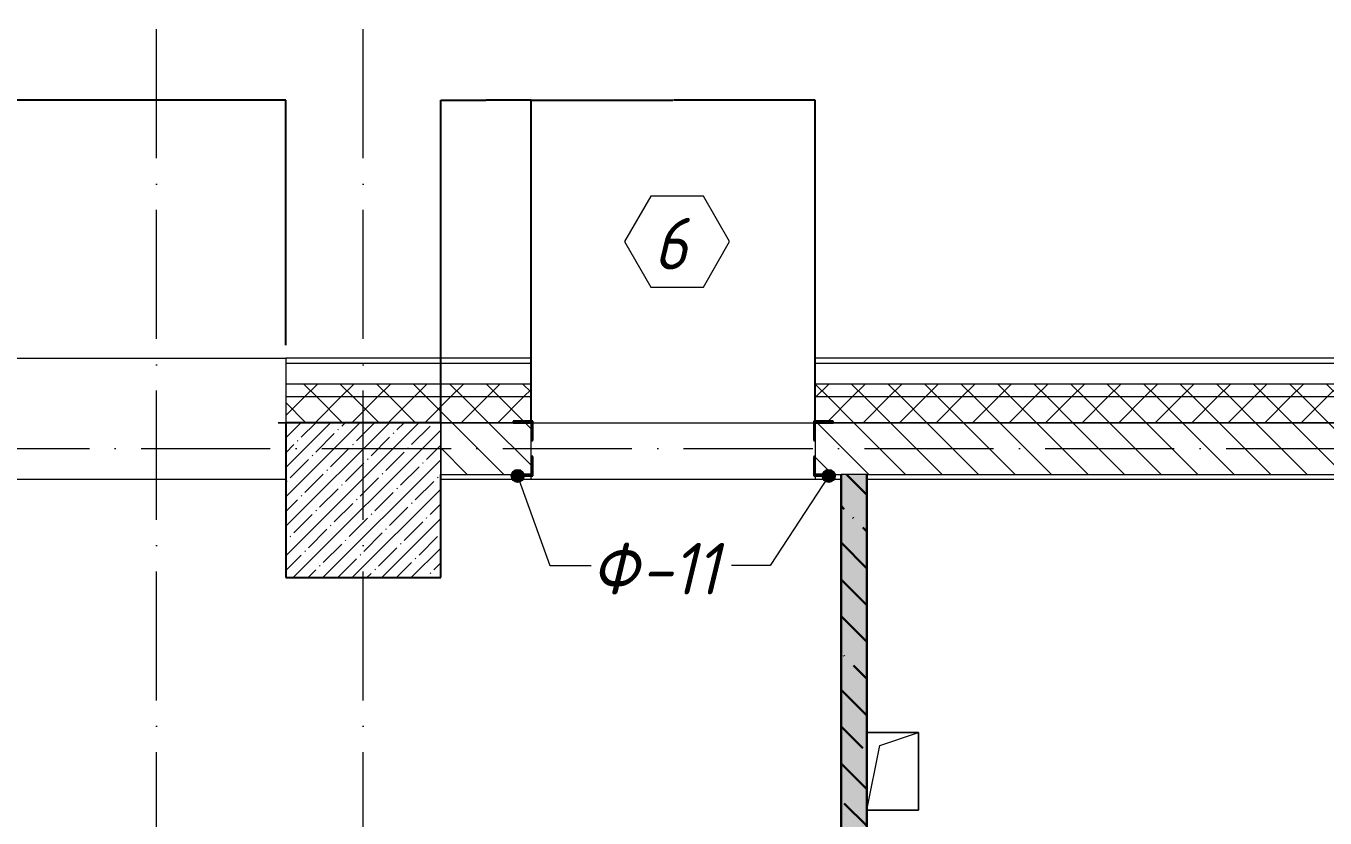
# Model space of a CAD drawing. Header units: millimetres. Extents: x 12986 to 523328, y -9759 to 30092.
# Drawn here: x 127151 to 132181, y 25569 to 28637 of the extents above; entities that cross this region are included whole.
import ezdxf

# ---------------------------------------------------------------- set-up
doc = ezdxf.new("R2010")
doc.units = ezdxf.units.MM
doc.linetypes.add('50_200_ШТРИХ_1Т_ш5_п1_п1_', pattern=[700, 500, -100, 0, -100])
for name, color, linetype, lineweight in [('0) ПГП', 1, 'Continuous', 30), ('4) ПГП красный расчет', 12, 'Continuous', 30), ('A-ANNO-DIMS', 7, 'Continuous', 9), ('A-DOOR-IDEN', 7, 'Continuous', 9), ('A-FLOR', 7, 'Continuous', 9), ('A-GENM', 7, 'Continuous', 9), ('A-GENM-1', 7, 'Continuous', 25), ('A-GENM-IDEN', 7, 'Continuous', 9), ('A-WALL', 7, 'Continuous', 5), ('A-WALL-8', 7, 'Continuous', 9), ('A-WALL-FNSH-1', 7, 'Continuous', 9), ('A-WALL-PATT-1', 7, 'Continuous', 5), ('I-WALL', 7, 'Continuous', 5), ('S-COLS', 7, 'Continuous', 9), ('S-COLS-1', 7, 'Continuous', 5), ('S-COLS-2', 7, 'Continuous', 25), ('Оси-2', 7, '50_200_ШТРИХ_1Т_ш5_п1_п1_', 9)]:
    doc.layers.add(name, color=color, linetype=linetype, lineweight=lineweight)
for name, color, linetype, lineweight, true_color in [('A-WALL-2', 7, 'Continuous', 13, 0x000000), ('A-WALL-3', 7, 'Continuous', 5, 0x000000), ('A-WALL-9', 7, 'Continuous', 5, 0x0070df), ('A-WALL-PATT-2', 7, 'Continuous', 5, 0xce0000)]:
    doc.layers.add(name, color=color, linetype=linetype, lineweight=lineweight, true_color=true_color)
doc.styles.add('ISOCPEUR_I_3', font='isocpeui.ttf', dxfattribs={"width": 0.9, "height": 200})
doc.dimstyles.get("Standard").update_dxf_attribs({"dimtxt": 0.18, "dimasz": 0.18, "dimexe": 0.18, "dimexo": 0.0625, "dimgap": 0.09, "dimtad": 0, "dimtih": 1, "dimtoh": 1, "dimdec": 4, "dimzin": 0, "dimdsep": 46, "dimtxsty": 'Standard', "dimcen": 0.09, "dimadec": 0, "dimazin": 0, "dimtfac": 1, "dimtdec": 4, "dimtofl": 0, "dimtmove": 0, "dimatfit": 3, "dimfxl": 1, "dimtolj": 1, "dimtzin": 0, "dimarcsym": 0})
pattern_1 = [(45, (61996.89, 0), (-70.71068, 70.71068), []), (135, (61996.89, 0), (-70.71068, -70.71068), [])]

# ---------------------------------------------------------------- blocks, each defined once
blk = doc.blocks.new('Фахверк_СКБ_Уголок - Ф-11_200х2500 h-26914022-АР1_Кладочный план 1 этажа')
at = {"layer": 'A-GENM-1'}
for p, q in [((200, 156), (125, 156)), ((125, 156), (125, 81)), ((200, 150), (200, 156)), ((131, 81), (131, 150)), ((131, 150), (200, 150)), ((125, 81), (131, 81)), ((131, 19), (125, 19)), ((125, 19), (125, -56)), ((131, -50), (131, 19)), ((200, -50), (131, -50)), ((200, -56), (200, -50)), ((125, -56), (200, -56))]:
    blk.add_line(p, q, dxfattribs=at)
blk = doc.blocks.new('AR_Отверстие прямоугольное _в плите_ - AR_Отверстие прямоугольное _в плите_-26862068-АР1_Кладочный план 1 этажа')
at = {"layer": 'A-GENM'}
for p, q in [((99.8, 150), (-99.8, 150)), ((-49.9, 100.1), (99.8, 150)), ((99.8, -150), (99.8, 150)), ((-99.8, -150), (-49.9, 100.1)), ((-99.8, -150), (99.8, -150))]:
    blk.add_line(p, q, dxfattribs=at)
blk = doc.blocks.new('DIMBLOCK322-АР1_Кладочный план 1 этажа')
at = {"layer": 'A-ANNO-DIMS', "color": 0, "lineweight": -2, "transparency": 16777216}
for p, q in [((123056.9, 27400.1), (123056.9, 28350.2)), ((123057.1, 28350), (125606.2, 28350)), ((128156.7, 28350), (125607.6, 28350)), ((128156.9, 27400.1), (128156.9, 28350.2))]:
    blk.add_line(p, q, dxfattribs=at)
at = {"layer": 'A-ANNO-DIMS', "color": 0, "transparency": 16777216}
for points in [[(123057.1, 28350.1), (123057.1, 28350), (123056.9, 28350)], [(128156.7, 28350.1), (128156.7, 28350), (128156.9, 28350)]]:
    blk.add_solid(points, dxfattribs=at)
at = {"layer": 'Defpoints', "color": 0, "transparency": 16777216}
for p in [(128156.9, 28350), (123056.9, 27400), (128156.9, 27400)]:
    blk.add_point(p, dxfattribs=at)
at = {"layer": 'A-ANNO-DIMS', "color": 0, "transparency": 16777216, "insert": (125606.9, 28350), "char_height": 0.18, "width": 560.814, "attachment_point": 5}
blk.add_mtext('\\A1;5100.0000', dxfattribs=at)
blk = doc.blocks.new('DIMBLOCK323-АР1_Кладочный план 1 этажа')
at = {"layer": 'A-ANNO-DIMS', "color": 0, "lineweight": -2, "transparency": 16777216}
for p, q in [((128756.9, 27100.1), (128756.9, 28350.2)), ((128757.1, 28350), (128931.2, 28350)), ((129106.7, 28350), (128932.5, 28350)), ((129106.9, 27100.1), (129106.9, 28350.2))]:
    blk.add_line(p, q, dxfattribs=at)
at = {"layer": 'A-ANNO-DIMS', "color": 0, "transparency": 16777216}
for points in [[(128757.1, 28350.1), (128757.1, 28350), (128756.9, 28350)], [(129106.7, 28350.1), (129106.7, 28350), (129106.9, 28350)]]:
    blk.add_solid(points, dxfattribs=at)
at = {"layer": 'Defpoints', "color": 0, "transparency": 16777216}
for p in [(129106.9, 28350), (128756.9, 27100), (129106.9, 27100)]:
    blk.add_point(p, dxfattribs=at)
at = {"layer": 'A-ANNO-DIMS', "color": 0, "transparency": 16777216, "insert": (128931.9, 28350), "char_height": 0.18, "width": 455.087, "attachment_point": 5}
blk.add_mtext('\\A1;350.0000', dxfattribs=at)
blk = doc.blocks.new('DIMBLOCK324-АР1_Кладочный план 1 этажа')
at = {"layer": 'A-ANNO-DIMS', "color": 0, "lineweight": -2, "transparency": 16777216}
for p, q in [((129106.9, 27100.1), (129106.9, 28350.2)), ((129107.1, 28350), (129656.2, 28350)), ((130206.7, 28350), (129657.6, 28350)), ((130206.9, 27103.1), (130206.9, 28350.2))]:
    blk.add_line(p, q, dxfattribs=at)
at = {"layer": 'A-ANNO-DIMS', "color": 0, "transparency": 16777216}
for points in [[(129107.1, 28350.1), (129107.1, 28350), (129106.9, 28350)], [(130206.7, 28350.1), (130206.7, 28350), (130206.9, 28350)]]:
    blk.add_solid(points, dxfattribs=at)
at = {"layer": 'Defpoints', "color": 0, "transparency": 16777216}
for p in [(130206.9, 28350), (129106.9, 27100), (130206.9, 27103)]:
    blk.add_point(p, dxfattribs=at)
at = {"layer": 'A-ANNO-DIMS', "color": 0, "transparency": 16777216, "insert": (129656.9, 28350), "char_height": 0.18, "width": 514.846, "attachment_point": 5}
blk.add_mtext('\\A1;1100.0000', dxfattribs=at)
blk = doc.blocks.new('AAR_СКБ_Марка_Двери_Перемычка и проем - Марка проема-25625168-АР1_Кладочный план 1 этажа')
at = {"layer": 'A-DOOR-IDEN'}
for p, q in [((-0.968, -0.984), (-1.986, -2.747)), ((1.067, -0.984), (-0.968, -0.984)), ((2.085, -2.747), (1.067, -0.984)), ((-1.986, -2.747), (-0.968, -4.509)), ((1.067, -4.509), (2.085, -2.747)), ((-0.968, -4.509), (1.067, -4.509))]:
    blk.add_line(p, q, dxfattribs=at)

msp = doc.modelspace()

# ---------------------------------------------------------------- hatches: boundary and pattern name
at = {"layer": '0) ПГП'}
h = msp.add_hatch(dxfattribs=at)
h.set_pattern_fill('FP_16', color=256, style=0, pattern_type=2)
h.set_pattern_definition([(50, (61996.893, 0), (72.873764, -6.37607), [7.62, -83.82]), (355, (61996.89, 0), (-14.09699, 76.422444), [6.096, -67.056]), (100.451, (62002.966, -0.53), (58.776964, 70.04687), [6.476, -71.236]), (46.184, (61996.89, 20.32), (108.43142, -16.81745), [11.43, -125.73]), (96.636, (62005.93, 18.92), (94.961, 98.97089), [9.714, -106.854]), (351.184, (61996.89, 20.32), (94.96227, 98.97018), [9.144, -100.584]), (21, (62007.053, 15.24), (60.64565, -40.906537), [7.62, -83.82]), (326, (62007.05, 15.24), (24.72083, 73.67493), [6.096, -67.056]), (71.451, (62012.11, 11.83), (85.36689, 32.76874), [6.476, -71.236]), (37.5, (61996.893, 0), (1.235525, 33.8224325), [3.353, -62.89, 3.353, -64.719, -67.31]), (37.5, (61996.893, 0), (1.235525, 33.8224325), [-134.315, 3.353, -63.957]), (7.5, (61996.893, 0), (26.728146, 40.07255), [3.353, -35.458, 3.353, -61.366, -25.654]), (7.5, (61996.893, 0), (26.728146, 40.07255), [-103.53, 3.353, -22.301]), (327.5, (61974.236, 0), (54.236318, -2.292117), [3.353, -22.047, 3.353, -75.895, -105.156]), (327.5, (61974.236, 0), (54.236318, -2.292117), [-104.648, 3.353, -101.803]), (317.5, (61964.076, 0), (59.25158, 10.17014), [3.353, -29.667, 3.353, -49.276, -74.676]), (317.5, (61964.076, 0), (59.25158, 10.17014), [-85.649, 3.353, -71.323])])
h.paths.add_polyline_path([(130306.89328, 22799.99988), (130406.89328, 22799.99988), (130406.89328, 26899.99982), (130306.89328, 26899.99982), (130306.89328, 23681.35459)], flags=0)
h = msp.add_hatch(dxfattribs=at)
h.set_pattern_fill('FP_17', color=256, style=0, pattern_type=2)
h.set_pattern_definition([(135, (61996.9, 0), (-142.5612, -142.5612), []), (135, (62139.46, 0), (-142.5612, -142.5612), [252.016, -50.403, 3.353, -47.05])])
h.paths.add_polyline_path([(130306.89328, 22799.99988), (130406.89328, 22799.99988), (130406.89328, 26899.99982), (130306.89328, 26899.99982), (130306.89328, 23681.35459)], flags=0)
at = {"layer": 'A-GENM-IDEN'}
h = msp.add_hatch(color=256, dxfattribs=at)
edge = h.paths.add_edge_path(flags=0)
edge.add_arc((129054.55996, 26893.99982), 25, 0, 360)
h = msp.add_hatch(color=256, dxfattribs=at)
edge = h.paths.add_edge_path(flags=0)
edge.add_arc((130259.22663, 26893.99982), 25, 0, 360)
at = {"layer": 'A-WALL-PATT-1'}
h = msp.add_hatch(dxfattribs=at)
h.set_pattern_fill('FP_2', color=256, style=0, pattern_type=2)
h.set_pattern_definition(pattern_1)
h.paths.add_polyline_path([(146966.89327, 27199.99988), (146966.89327, 27249.99988), (142346.89328, 27249.99988), (142346.89328, 27199.99988), (146793.75859, 27199.99988)], flags=0)
h.paths.add_polyline_path([(132806.89333, 27199.99988), (132806.89333, 27249.99988), (130206.89329, 27249.99988), (130206.89329, 27199.99988)], flags=0)
h.paths.add_polyline_path([(138346.89333, 27199.99988), (139246.89328, 27199.99988), (139246.89328, 27249.99988), (138346.89333, 27249.99988)], flags=0)
h.paths.add_polyline_path([(136067.89922, 27199.99988), (136246.89333, 27199.99988), (136246.89333, 27249.99988), (134906.89333, 27249.99988), (134906.89333, 27199.99988)], flags=0)
h.paths.add_polyline_path([(123056.89333, 27199.99988), (123056.89333, 27249.99988), (121856.89333, 27249.99988), (121856.89333, 27199.99988)], flags=0)
h.paths.add_polyline_path([(119212.97734, 27199.99988), (119556.89333, 27199.99988), (119556.89333, 27249.99988), (118856.89333, 27249.99988), (118856.89333, 27199.99988)], flags=0)
h.paths.add_polyline_path([(129106.89329, 27199.99988), (129106.89329, 27249.99988), (128156.89333, 27249.99988), (128156.89333, 27199.99988)], flags=0)
h.paths.add_polyline_path([(116756.89333, 27199.99988), (116756.89333, 27249.99988), (115856.89336, 27249.99988), (115856.89336, 27199.99988)], flags=0)
h.paths.add_polyline_path([(113756.89336, 27199.99988), (113756.89336, 27249.99988), (112856.89333, 27249.99988), (112856.89333, 27199.99988), (113083.91484, 27199.99988)], flags=0)
h.paths.add_polyline_path([(109656.89329, 27199.99988), (110756.89333, 27199.99988), (110756.89333, 27249.99988), (109656.89329, 27249.99988)], flags=0)
h.paths.add_polyline_path([(106556.89329, 27199.99988), (106556.89329, 27249.99988), (104056.89326, 27249.99988), (104056.89326, 27199.99988), (105422.58672, 27199.99988)], flags=0)
h = msp.add_hatch(dxfattribs=at)
h.set_pattern_fill('FP_2', color=256, style=0, pattern_type=2)
h.set_pattern_definition(pattern_1)
h.paths.add_polyline_path([(138746.89328, 27099.99988), (139246.89328, 27099.99988), (139246.89328, 27199.99988), (138346.89333, 27199.99988), (138346.89338, 27105.99982), (138415.89338, 27105.99982), (138415.89338, 27099.99988)], flags=0)
h.paths.add_polyline_path([(146966.89327, 27099.99988), (146966.89327, 27199.99988), (142346.89328, 27199.99988), (142346.89328, 27105.99982), (142415.89328, 27105.99982), (142415.89328, 27099.99988), (146793.75859, 27099.99988)], flags=0)
h.paths.add_polyline_path([(129037.89329, 27099.99988), (129037.89329, 27105.99982), (129106.89329, 27105.99982), (129106.89329, 27199.99988), (128156.89333, 27199.99988), (128156.89333, 27099.99988), (128756.89328, 27099.99988)], flags=0)
h.paths.add_polyline_path([(130275.89329, 27099.99988), (132806.89333, 27099.99988), (132806.89333, 27199.99988), (130206.89329, 27199.99988), (130206.89329, 27105.99982), (130275.89329, 27105.99982)], flags=0)
h.paths.add_polyline_path([(136067.89922, 27099.99988), (136177.89338, 27099.99988), (136177.89338, 27105.99982), (136246.89333, 27105.99982), (136246.89333, 27199.99988), (134906.89333, 27199.99988), (134906.89333, 27105.99982), (134975.89333, 27105.99982), (134975.89333, 27099.99988), (136036.89328, 27099.99988)], flags=0)
h.paths.add_polyline_path([(122756.89328, 27099.99988), (122987.89333, 27099.99988), (122987.89333, 27105.99982), (123056.89333, 27105.99982), (123056.89333, 27199.99988), (121856.89333, 27199.99988), (121857.41507, 27105.99982), (121925.89333, 27105.99982), (121925.89333, 27099.99988), (122156.89328, 27099.99988)], flags=0)
h.paths.add_polyline_path([(116156.89328, 27099.99988), (116756.89333, 27099.99988), (116756.89333, 27199.99988), (115856.89336, 27199.99988), (115857.41509, 27105.99982), (115925.89336, 27105.99982), (115925.89336, 27099.99988)], flags=0)
h.paths.add_polyline_path([(113687.89336, 27099.99988), (113687.89336, 27105.99982), (113756.89336, 27105.99982), (113756.89336, 27199.99988), (112856.89333, 27199.99988), (112857.41507, 27105.99982), (112925.89333, 27105.99982), (112925.89333, 27099.99988), (113083.91484, 27099.99988)], flags=0)
h.paths.add_polyline_path([(119212.97734, 27099.99988), (119487.89333, 27099.99988), (119487.89333, 27105.99982), (119556.89333, 27105.99982), (119556.89333, 27199.99988), (118856.89333, 27199.99988), (118857.41507, 27105.99982), (118925.89333, 27105.99982), (118925.89333, 27099.99988)], flags=0)
h.paths.add_polyline_path([(110156.89328, 27099.99988), (110756.89333, 27099.99988), (110756.89333, 27199.99988), (109656.89329, 27199.99988), (109656.89333, 27105.99982), (109725.89333, 27105.99982), (109725.89333, 27099.99988)], flags=0)
h.paths.add_polyline_path([(106487.89329, 27099.99988), (106487.89329, 27105.99982), (106556.89329, 27105.99982), (106556.89329, 27199.99988), (104156.89328, 27199.99987), (104156.89328, 27099.99988), (105422.58672, 27099.99988)], flags=0)
at = {"layer": 'A-WALL-PATT-2'}
h = msp.add_hatch(dxfattribs=at)
h.set_pattern_fill('FP_3', color=256, style=0, pattern_type=2)
h.set_pattern_definition([(135, (61996.89, 0), (-70.71068, -70.71068), [])])
h.paths.add_polyline_path([(135256.89328, 26899.99982), (135536.89328, 26899.99982), (135536.89328, 27099.99982), (134906.89333, 27099.99982), (134906.89333, 26899.99982), (134975.89333, 26899.99982)], flags=0)
h.paths.add_polyline_path([(142646.89328, 26899.99982), (142646.89328, 27099.99982), (142346.89328, 27099.99982), (142346.89328, 26899.99982), (142415.89328, 26899.99982)], flags=0)
h.paths.add_polyline_path([(136067.89922, 26899.99982), (136246.89333, 26899.99982), (136246.89333, 27099.99982), (136036.89328, 27099.99982), (136036.89328, 26899.99982)], flags=0)
h.paths.add_polyline_path([(138746.89328, 26899.99982), (138746.89328, 27099.99982), (138346.89333, 27099.99982), (138346.89338, 26899.99982), (138415.89338, 26899.99982)], flags=0)
h.paths.add_polyline_path([(129037.89329, 26899.99982), (129106.89329, 26899.99982), (129106.89329, 27099.99982), (128756.89328, 27099.99982), (128756.89328, 26899.99982)], flags=0)
h.paths.add_polyline_path([(130306.89328, 26899.99982), (132306.89328, 26899.99982), (132306.89328, 27099.99982), (130206.8933, 27099.99982), (130206.8933, 26899.99982), (130275.89329, 26899.99982)], flags=0)
h.paths.add_polyline_path([(119346.89326, 26899.99982), (119556.89333, 26899.99982), (119556.89333, 27099.99982), (118856.89333, 27099.99982), (118856.89333, 26899.99982), (119212.97734, 26899.99982)], flags=0)
h.paths.add_polyline_path([(115925.89336, 26899.99982), (116156.89328, 26899.99982), (116156.89328, 27099.99982), (115856.89336, 27099.99982), (115856.89336, 26899.99982)], flags=0)
h.paths.add_polyline_path([(123056.89333, 26899.99982), (123056.89333, 27099.99982), (122756.89328, 27099.99982), (122756.89328, 26899.99982), (122987.89333, 26899.99982)], flags=0)
h.paths.add_polyline_path([(121925.89333, 26899.99982), (122156.89328, 26899.99982), (122156.89328, 27099.99982), (121856.89333, 27099.99982), (121856.89333, 26899.99982)], flags=0)
h.paths.add_polyline_path([(106487.89329, 26899.99982), (106556.89329, 26899.99982), (106556.89329, 27099.99982), (104756.89328, 27099.99982), (104756.89328, 26899.99982), (105422.58672, 26899.99982)], flags=0)
h.paths.add_polyline_path([(110156.89328, 26899.99982), (110156.89328, 27099.99982), (109656.89329, 27099.99982), (109656.89333, 26899.99982), (109856.89333, 26899.99982)], flags=0)
h.paths.add_polyline_path([(113756.89336, 26899.99982), (113756.89336, 27099.99982), (112856.89333, 27099.99982), (112856.89333, 26899.99982), (113687.89336, 26899.99982)], flags=0)
at = {"layer": 'S-COLS-1'}
h = msp.add_hatch(dxfattribs=at)
h.set_pattern_fill('FP_1', color=256, style=0, pattern_type=2)
h.set_pattern_definition([(45, (61996.89, 0), (-57.02463, 57.02463), []), (45, (62053.92, 0), (-57.02463, 57.02463), [100.806, -20.161, 3.353, -16.808])])
h.paths.add_polyline_path([(128756.89328, 26499.99988), (128756.89328, 27099.99988), (128156.89328, 27099.99988), (128156.89328, 26499.99988)], flags=0)

# ---------------------------------------------------------------- linework, layer by layer
at = {"layer": '0) ПГП'}
msp.add_line((130306.89328, 26899.99982), (130306.89328, 22699.99988), dxfattribs=at)
at = {"layer": '4) ПГП красный расчет'}
msp.add_line((130406.89328, 22799.99988), (130406.89328, 26899.99982), dxfattribs=at)
at = {"layer": 'A-FLOR'}
for p, q in [((130406.89328, 25899.99982), (130606.50024, 25899.99982)), ((130606.50024, 25899.99982), (130606.50024, 25599.99982)), ((130606.50024, 25599.99982), (130406.89328, 25599.99982))]:
    msp.add_line(p, q, dxfattribs=at)
at = {"layer": 'A-GENM-IDEN'}
for p, q in [((129054.55996, 26893.99982), (129179.48825, 26547.22521)), ((130259.22663, 26893.99982), (130032.68727, 26547.22521)), ((129179.48825, 26547.22521), (129339.96654, 26547.22521)), ((130032.68727, 26547.22521), (129882.20102, 26547.22521))]:
    msp.add_line(p, q, dxfattribs=at)
for centre in [(129054.55996, 26893.99982), (130259.22663, 26893.99982)]:
    msp.add_circle(centre, 25, dxfattribs=at)
at = {"layer": 'A-WALL'}
for p, q in [((123056.89333, 27349.99988), (128156.89333, 27349.99988)), ((129106.89329, 27329.99988), (128156.89333, 27329.99988)), ((132806.89333, 27329.99988), (130206.89329, 27329.99988)), ((129106.89329, 27249.99988), (128156.89333, 27249.99988)), ((132806.89333, 27249.99988), (130206.89329, 27249.99988)), ((129106.89329, 27199.99988), (128156.89333, 27199.99988)), ((132806.89333, 27199.99988), (130206.89329, 27199.99988)), ((128156.89328, 27099.99988), (128126.89333, 27099.99988))]:
    msp.add_line(p, q, dxfattribs=at)
at = {"layer": 'A-WALL-2'}
for p, q in [((129037.89329, 27099.99982), (128756.89328, 27099.99982)), ((132306.89328, 27099.99982), (130275.89329, 27099.99982)), ((129106.89329, 26968.99982), (129106.89329, 27030.99982)), ((130206.8933, 27030.99982), (130206.8933, 26968.99982)), ((128756.89328, 26899.99982), (129037.89329, 26899.99982)), ((130275.89329, 26899.99982), (130306.89328, 26899.99982)), ((130406.89328, 26899.99982), (132306.89328, 26899.99982))]:
    msp.add_line(p, q, dxfattribs=at)
at = {"layer": 'A-WALL-3'}
msp.add_line((128756.89328, 27099.99982), (128756.89328, 26899.99982), dxfattribs=at)
at = {"layer": 'A-WALL-8'}
for p, q in [((128156.89333, 27329.99988), (128156.89333, 27099.99988)), ((129106.89329, 27105.99982), (129106.89329, 27329.99988)), ((130206.89329, 27329.99988), (130206.89329, 27105.99982)), ((128156.89333, 27099.99988), (129037.89329, 27099.99988)), ((130275.89329, 27099.99988), (132806.89333, 27099.99988))]:
    msp.add_line(p, q, dxfattribs=at)
at = {"layer": 'A-WALL-9'}
msp.add_line((130406.89328, 26899.99982), (130306.89328, 26899.99982), dxfattribs=at)
at = {"layer": 'A-WALL-FNSH-1'}
for p, q in [((129106.89329, 27349.99988), (128156.89333, 27349.99988)), ((128156.89333, 27349.99988), (128156.89333, 27329.99988)), ((129106.89329, 27329.99988), (129106.89329, 27349.99988)), ((132806.89333, 27349.99988), (130206.89329, 27349.99988)), ((130206.89329, 27349.99988), (130206.89329, 27329.99988))]:
    msp.add_line(p, q, dxfattribs=at)
at = {"layer": 'I-WALL'}
for p, q in [((128126.89333, 27099.99991), (128156.89328, 27099.99991)), ((129112.89329, 27099.99991), (130200.89329, 27099.99991)), ((128156.89328, 26879.99991), (122756.89328, 26879.99991)), ((130306.89328, 26879.99991), (128756.89328, 26879.99991)), ((129106.89329, 26879.99991), (129106.89329, 26893.99982)), ((130206.89329, 26893.99982), (130206.89329, 26879.99991)), ((132306.89328, 26879.99991), (130406.89328, 26879.99991))]:
    msp.add_line(p, q, dxfattribs=at)
at = {"layer": 'S-COLS'}
msp.add_line((128756.89328, 26899.99982), (128756.89328, 27099.99988), dxfattribs=at)
at = {"layer": 'S-COLS-2'}
for p, q in [((128756.89328, 27099.99988), (128156.89328, 27099.99988)), ((128156.89328, 27099.99988), (128156.89328, 26499.99988)), ((128756.89328, 26499.99988), (128756.89328, 26899.99982)), ((128156.89328, 26499.99988), (128756.89328, 26499.99988))]:
    msp.add_line(p, q, dxfattribs=at)
at = {"layer": 'Оси-2'}
for p, q in [((127656.89325, -4080), (127656.89325, 28636.94316)), ((128456.89325, -4080), (128456.89325, 28636.94316)), ((57586.89328, 26999.99982), (187948.52131, 26999.99982))]:
    msp.add_line(p, q, dxfattribs=at)

# ---------------------------------------------------------------- block references
at = {"layer": 'A-DOOR-IDEN', "xscale": 99.99999999999993, "yscale": 99.99999999999993, "zscale": 99.99999999999993}
msp.add_blockref('AAR_СКБ_Марка_Двери_Перемычка и проем - Марка проема-25625168-АР1_Кладочный план 1 этажа', (129667.01807, 28076.39833), dxfattribs=at)
at = {"layer": 'A-GENM'}
msp.add_blockref('AR_Отверстие прямоугольное _в плите_ - AR_Отверстие прямоугольное _в плите_-26862068-АР1_Кладочный план 1 этажа', (130506.69676, 25749.99982), dxfattribs=at)
at = {"layer": 'A-GENM-1', "rotation": 180}
msp.add_blockref('Фахверк_СКБ_Уголок - Ф-11_200х2500 h-26914022-АР1_Кладочный план 1 этажа', (129237.89329, 27049.99982), dxfattribs=at)
at = {"layer": 'A-GENM-1'}
msp.add_blockref('Фахверк_СКБ_Уголок - Ф-11_200х2500 h-26914022-АР1_Кладочный план 1 этажа', (130075.89329, 26949.99982), dxfattribs=at)

# ---------------------------------------------------------------- texts
at = {"layer": 'A-DOOR-IDEN', "insert": (129580.81955, 27893.75695), "char_height": 200, "width": 158.734125, "attachment_point": 1, "style": 'ISOCPEUR_I_3'}
msp.add_mtext('\\fISOCPEUR|b0|i1|c204|p34|;\\W.9;6', dxfattribs=at)
at = {"layer": 'A-GENM-IDEN', "char_height": 200, "attachment_point": 1, "style": 'ISOCPEUR_I_3'}
for s, insert, width in [('\\fISOCPEUR|b0|i1|c204|p34|;\\W.9;Ф', (129339.96654, 26634.8398), 230.886), ('\\fISOCPEUR|b0|i1|c204|p34|;\\W.9;Ф', (129339.96654, 26634.8398), 230.886), ('-11', (129530.46654, 26634.8398), 389.620125), ('-11', (129530.46654, 26634.8398), 389.620125)]:
    msp.add_mtext(s, dxfattribs=dict(at, insert=insert, width=width))

# ---------------------------------------------------------------- dimensions: what is measured, and where the dimension line sits
at = {"layer": 'A-ANNO-DIMS'}
for base, p1, p2, picture, middle in [((128156.89333, 28350.03714), (123056.89333, 27399.99988), (128156.89333, 27399.99988), 'DIMBLOCK322-АР1_Кладочный план 1 этажа', (125606.89333, 28350.03714)), ((129106.89329, 28350.03714), (128756.89328, 27099.99988), (129106.89329, 27099.99982), 'DIMBLOCK323-АР1_Кладочный план 1 этажа', (128931.89329, 28350.03714)), ((130206.89329, 28350.03714), (129106.89329, 27099.99982), (130206.89329, 27103.04782), 'DIMBLOCK324-АР1_Кладочный план 1 этажа', (129656.89329, 28350.03714))]:
    dim = msp.add_linear_dim(base=base, p1=p1, p2=p2, dimstyle='Standard', dxfattribs=at)
    dim.commit()
    dim.dimension.update_dxf_attribs({"geometry": picture, "text_midpoint": middle})

doc.saveas('drawing.dxf')
